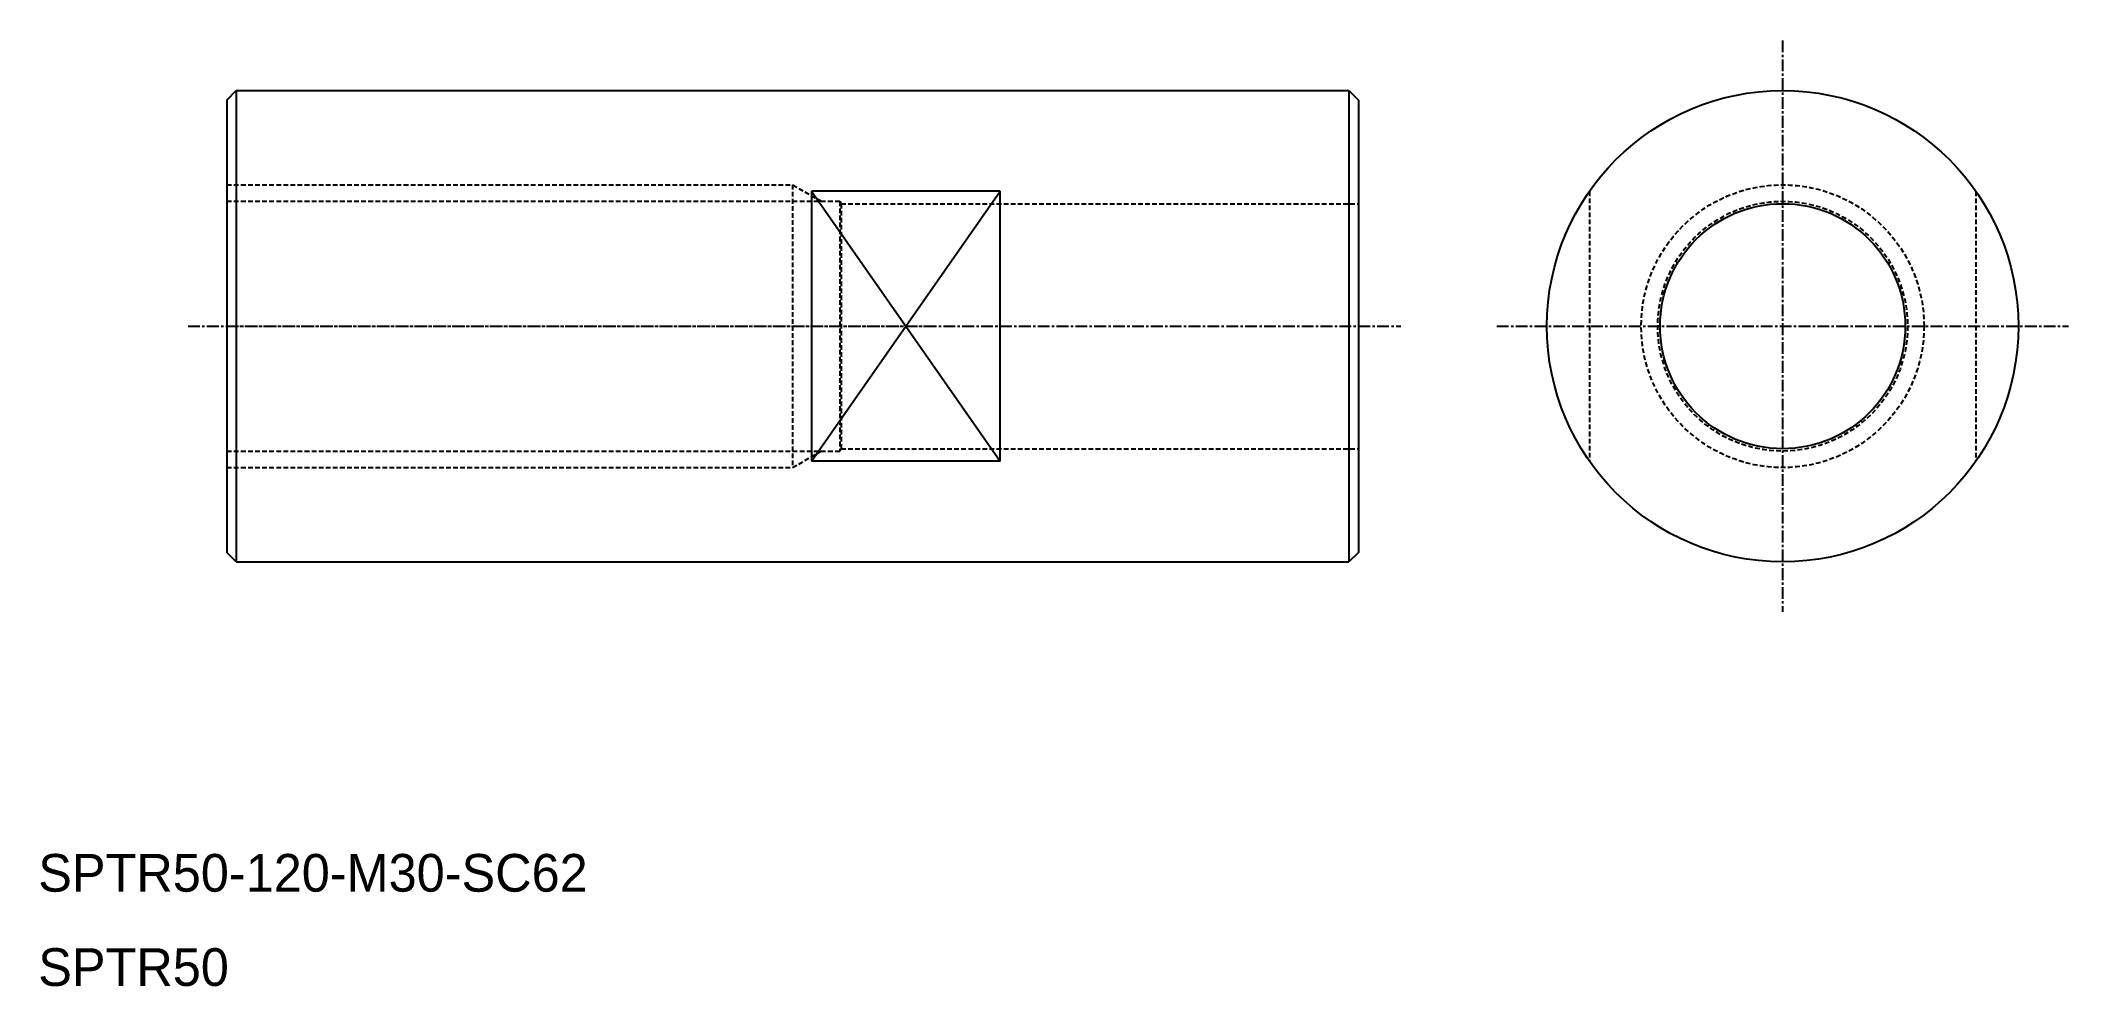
# Model space of a CAD drawing. Extents: x 10 to 225, y 10 to 110.
import ezdxf

# ---------------------------------------------------------------- set-up
doc = ezdxf.new("R2010")
doc.units = 0
doc.linetypes.add('CENTER', pattern=[2, 1.25, -0.25, 0.25, -0.25])
doc.linetypes.add('DASHED', pattern=[0.75, 0.5, -0.25])
doc.layers.get('0').update_dxf_attribs({"linetype": 'CONTINUOUS'})
doc.layers.add('CENTER', color=1, linetype='CENTER')

msp = doc.modelspace()

# ---------------------------------------------------------------- linework, layer by layer
at = {"color": 7, "linetype": 'CONTINUOUS'}
for p, q in [((30, 104), (31, 105)), ((30, 104), (30, 56)), ((31, 105), (149, 105)), ((31, 105), (31, 55)), ((60.5, 105), (60.5, 105)), ((90, 105), (90, 105)), ((149, 105), (149, 55)), ((149, 105), (150, 104)), ((150, 104), (150, 56)), ((30, 95), (30, 65)), ((92, 94.31), (92, 65.69)), ((112, 94.31), (92, 94.31)), ((112, 65.69), (112, 94.31)), ((112, 65.69), (92, 65.69)), ((31, 55), (30, 56)), ((150, 56), (149, 55)), ((31, 55), (149, 55))]:
    msp.add_line(p, q, dxfattribs=at)
at = {"color": 3, "linetype": 'DASHED'}
for p, q in [((30, 95), (90, 95)), ((90, 95), (90, 65)), ((90, 95), (93.03, 93.25)), ((30, 93.25), (95, 93.25)), ((95, 93.25), (95, 66.75)), ((95, 93.25), (95.14, 93)), ((95.14, 93), (150, 93)), ((95.14, 93), (95.14, 67)), ((174.5, 94.31), (174.5, 65.69)), ((215.5, 94.31), (215.5, 65.69)), ((30, 66.75), (95, 66.75)), ((90, 65), (93.03, 66.75)), ((95, 66.75), (95.14, 67)), ((95.14, 67), (150, 67)), ((30, 65), (90, 65))]:
    msp.add_line(p, q, dxfattribs=at)
at = {"color": 3, "linetype": 'CONTINUOUS'}
for p, q in [((92, 94.31), (112, 65.69)), ((92, 65.69), (112, 94.31))]:
    msp.add_line(p, q, dxfattribs=at)
at = {"color": 7, "linetype": 'CONTINUOUS'}
for radius in [25, 13]:
    msp.add_circle((195, 80), radius, dxfattribs=at)
at = {"color": 3, "linetype": 'DASHED'}
for radius in [15, 13.25]:
    msp.add_circle((195, 80), radius, dxfattribs=at)
at = {"layer": 'CENTER', "color": 1, "linetype": 'CENTER'}
for p, q in [((195, 110.31), (195, 49.69)), ((25.89, 80), (104.34, 80)), ((30, 80), (154.51, 80)), ((164.69, 80), (225.31, 80))]:
    msp.add_line(p, q, dxfattribs=at)

# ---------------------------------------------------------------- texts
at = {"color": 7, "linetype": 'CONTINUOUS'}
for s, p in [('SPTR50-120-M30-SC62', (10, 20)), ('SPTR50', (10, 10))]:
    msp.add_text(s, height=4, dxfattribs=at).set_placement(p)

doc.saveas('drawing.dxf')
